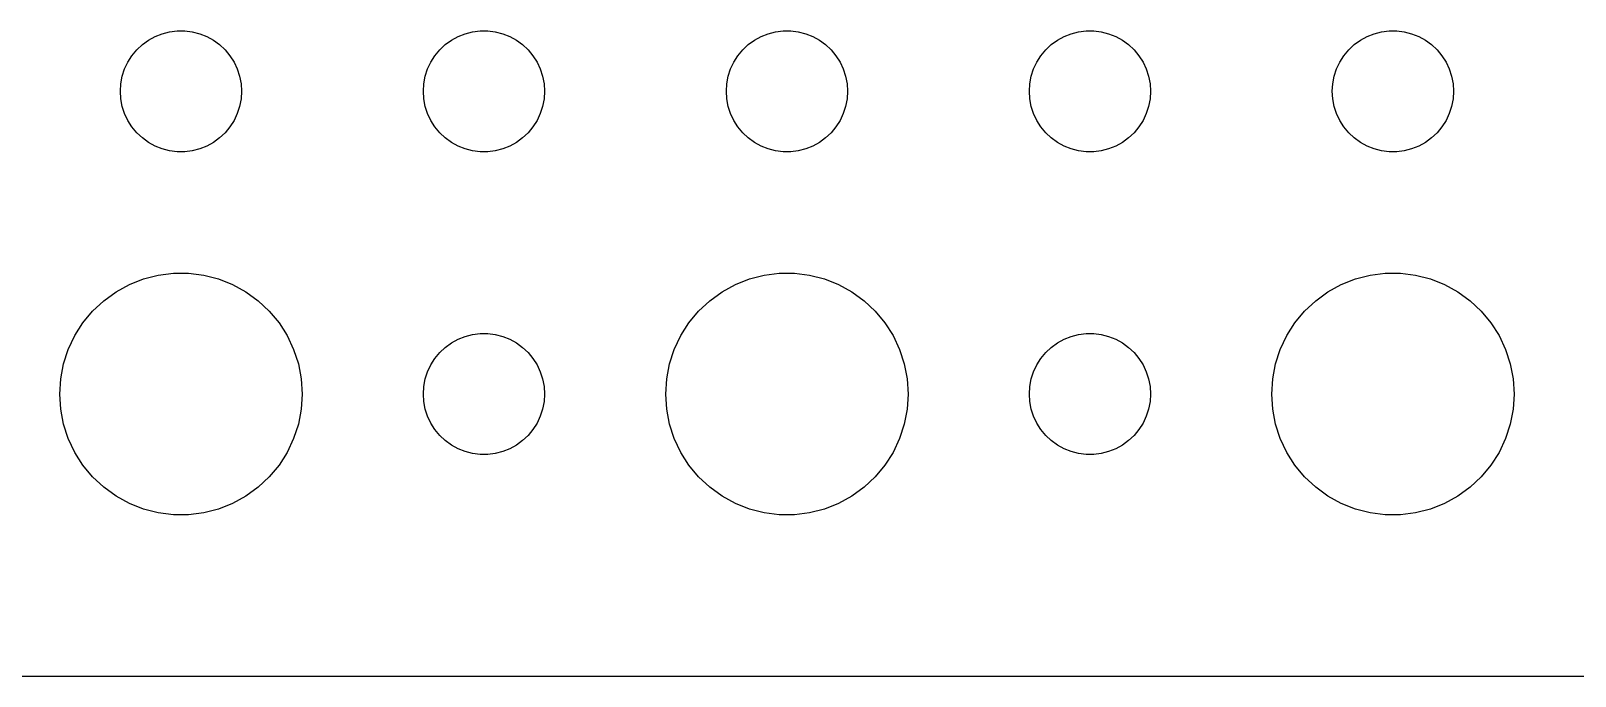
# Model space of a CAD drawing. Header units: metres. Extents: x -74 to 74, y -44 to 44.
# Drawn here: x -41.22 to -2.99, y -44.49 to -28.5 of the extents above; entities that cross this region are included whole.
import ezdxf

# ---------------------------------------------------------------- set-up
doc = ezdxf.new("R2010")
doc.units = ezdxf.units.M

msp = doc.modelspace()

# ---------------------------------------------------------------- linework, layer by layer
for p, q in [((-38.3037, -28.7335), (-38.1387, -28.6427)), ((-38.1387, -28.6427), (-37.9635, -28.5734)), ((-37.9635, -28.5734), (-37.7811, -28.5266)), ((-37.7811, -28.5266), (-37.5942, -28.503)), ((-37.5942, -28.503), (-37.4058, -28.503)), ((-37.4058, -28.503), (-37.2189, -28.5266)), ((-37.2189, -28.5266), (-37.0365, -28.5734)), ((-37.0365, -28.5734), (-36.8613, -28.6427)), ((-36.8613, -28.6427), (-36.6963, -28.7335)), ((-30.8037, -28.7335), (-30.6387, -28.6427)), ((-30.6387, -28.6427), (-30.4635, -28.5734)), ((-30.4635, -28.5734), (-30.2811, -28.5266)), ((-30.2811, -28.5266), (-30.0942, -28.503)), ((-30.0942, -28.503), (-29.9058, -28.503)), ((-29.9058, -28.503), (-29.7189, -28.5266)), ((-29.7189, -28.5266), (-29.5365, -28.5734)), ((-29.5365, -28.5734), (-29.3613, -28.6427)), ((-29.3613, -28.6427), (-29.1963, -28.7335)), ((-23.3037, -28.7335), (-23.1387, -28.6427)), ((-23.1387, -28.6427), (-22.9635, -28.5734)), ((-22.9635, -28.5734), (-22.7811, -28.5266)), ((-22.7811, -28.5266), (-22.5942, -28.503)), ((-22.5942, -28.503), (-22.4058, -28.503)), ((-22.4058, -28.503), (-22.2189, -28.5266)), ((-22.2189, -28.5266), (-22.0365, -28.5734)), ((-22.0365, -28.5734), (-21.8613, -28.6427)), ((-21.8613, -28.6427), (-21.6963, -28.7335)), ((-15.8037, -28.7335), (-15.6387, -28.6427)), ((-15.6387, -28.6427), (-15.4635, -28.5734)), ((-15.4635, -28.5734), (-15.2811, -28.5266)), ((-15.2811, -28.5266), (-15.0942, -28.503)), ((-15.0942, -28.503), (-14.9058, -28.503)), ((-14.9058, -28.503), (-14.7189, -28.5266)), ((-14.7189, -28.5266), (-14.5365, -28.5734)), ((-14.5365, -28.5734), (-14.3613, -28.6427)), ((-14.3613, -28.6427), (-14.1963, -28.7335)), ((-8.30373, -28.7335), (-8.13866, -28.6427)), ((-8.13866, -28.6427), (-7.96352, -28.5734)), ((-7.96352, -28.5734), (-7.78107, -28.5266)), ((-7.78107, -28.5266), (-7.59418, -28.503)), ((-7.59418, -28.503), (-7.40581, -28.503)), ((-7.40581, -28.503), (-7.21892, -28.5266)), ((-7.21892, -28.5266), (-7.03647, -28.5734)), ((-7.03647, -28.5734), (-6.86133, -28.6427)), ((-6.86133, -28.6427), (-6.69626, -28.7335)), ((-38.7135, -29.1183), (-38.5934, -28.9732)), ((-38.5934, -28.9732), (-38.4561, -28.8442)), ((-38.4561, -28.8442), (-38.3037, -28.7335)), ((-36.6963, -28.7335), (-36.5439, -28.8442)), ((-36.5439, -28.8442), (-36.4065, -28.9732)), ((-36.4065, -28.9732), (-36.2865, -29.1183)), ((-31.2135, -29.1183), (-31.0934, -28.9732)), ((-31.0934, -28.9732), (-30.9561, -28.8442)), ((-30.9561, -28.8442), (-30.8037, -28.7335)), ((-29.1963, -28.7335), (-29.0439, -28.8442)), ((-29.0439, -28.8442), (-28.9065, -28.9732)), ((-28.9065, -28.9732), (-28.7865, -29.1183)), ((-23.7135, -29.1183), (-23.5934, -28.9732)), ((-23.5934, -28.9732), (-23.4561, -28.8442)), ((-23.4561, -28.8442), (-23.3037, -28.7335)), ((-21.6963, -28.7335), (-21.5439, -28.8442)), ((-21.5439, -28.8442), (-21.4065, -28.9732)), ((-21.4065, -28.9732), (-21.2865, -29.1183)), ((-16.2135, -29.1183), (-16.0934, -28.9732)), ((-16.0934, -28.9732), (-15.9561, -28.8442)), ((-15.9561, -28.8442), (-15.8037, -28.7335)), ((-14.1963, -28.7335), (-14.0439, -28.8442)), ((-14.0439, -28.8442), (-13.9065, -28.9732)), ((-13.9065, -28.9732), (-13.7865, -29.1183)), ((-8.71352, -29.1183), (-8.59344, -28.9732)), ((-8.59344, -28.9732), (-8.45613, -28.8442)), ((-8.45613, -28.8442), (-8.30373, -28.7335)), ((-6.69626, -28.7335), (-6.54385, -28.8442)), ((-6.54385, -28.8442), (-6.40654, -28.9732)), ((-6.40654, -28.9732), (-6.28647, -29.1183)), ((-38.8947, -29.4478), (-38.8145, -29.2774)), ((-38.8145, -29.2774), (-38.7135, -29.1183)), ((-36.2865, -29.1183), (-36.1855, -29.2774)), ((-36.1855, -29.2774), (-36.1053, -29.4478)), ((-31.3947, -29.4478), (-31.3145, -29.2774)), ((-31.3145, -29.2774), (-31.2135, -29.1183)), ((-28.7865, -29.1183), (-28.6855, -29.2774)), ((-28.6855, -29.2774), (-28.6053, -29.4478)), ((-23.8947, -29.4478), (-23.8145, -29.2774)), ((-23.8145, -29.2774), (-23.7135, -29.1183)), ((-21.2865, -29.1183), (-21.1855, -29.2774)), ((-21.1855, -29.2774), (-21.1053, -29.4478)), ((-16.3947, -29.4478), (-16.3145, -29.2774)), ((-16.3145, -29.2774), (-16.2135, -29.1183)), ((-13.7865, -29.1183), (-13.6855, -29.2774)), ((-13.6855, -29.2774), (-13.6053, -29.4478)), ((-8.89465, -29.4478), (-8.81445, -29.2774)), ((-8.81445, -29.2774), (-8.71352, -29.1183)), ((-6.28647, -29.1183), (-6.18553, -29.2774)), ((-6.18553, -29.2774), (-6.10533, -29.4478)), ((-39, -30), (-38.9882, -29.812)), ((-38.9882, -29.812), (-38.9529, -29.627)), ((-38.9529, -29.627), (-38.8947, -29.4478)), ((-36.1053, -29.4478), (-36.0471, -29.627)), ((-36.0471, -29.627), (-36.0118, -29.812)), ((-36.0118, -29.812), (-36, -30)), ((-31.5, -30), (-31.4882, -29.812)), ((-31.4882, -29.812), (-31.4529, -29.627)), ((-31.4529, -29.627), (-31.3947, -29.4478)), ((-28.6053, -29.4478), (-28.5471, -29.627)), ((-28.5471, -29.627), (-28.5118, -29.812)), ((-28.5118, -29.812), (-28.5, -30)), ((-24, -30), (-23.9882, -29.812)), ((-23.9882, -29.812), (-23.9529, -29.627)), ((-23.9529, -29.627), (-23.8947, -29.4478)), ((-21.1053, -29.4478), (-21.0471, -29.627)), ((-21.0471, -29.627), (-21.0118, -29.812)), ((-21.0118, -29.812), (-21, -30)), ((-16.5, -30), (-16.4882, -29.812)), ((-16.4882, -29.812), (-16.4529, -29.627)), ((-16.4529, -29.627), (-16.3947, -29.4478)), ((-13.6053, -29.4478), (-13.5471, -29.627)), ((-13.5471, -29.627), (-13.5118, -29.812)), ((-13.5118, -29.812), (-13.5, -30)), ((-9, -30), (-8.98816, -29.812)), ((-8.98816, -29.812), (-8.95287, -29.627)), ((-8.95287, -29.627), (-8.89465, -29.4478)), ((-6.10533, -29.4478), (-6.04712, -29.627)), ((-6.04712, -29.627), (-6.01183, -29.812)), ((-6.01183, -29.812), (-6, -30)), ((-38.9882, -30.188), (-39, -30)), ((-38.9529, -30.373), (-38.9882, -30.188)), ((-36.0118, -30.188), (-36.0471, -30.373)), ((-36, -30), (-36.0118, -30.188)), ((-31.4882, -30.188), (-31.5, -30)), ((-31.4529, -30.373), (-31.4882, -30.188)), ((-28.5118, -30.188), (-28.5471, -30.373)), ((-28.5, -30), (-28.5118, -30.188)), ((-23.9882, -30.188), (-24, -30)), ((-23.9529, -30.373), (-23.9882, -30.188)), ((-21.0118, -30.188), (-21.0471, -30.373)), ((-21, -30), (-21.0118, -30.188)), ((-16.4882, -30.188), (-16.5, -30)), ((-16.4529, -30.373), (-16.4882, -30.188)), ((-13.5118, -30.188), (-13.5471, -30.373)), ((-13.5, -30), (-13.5118, -30.188)), ((-8.98816, -30.188), (-9, -30)), ((-8.95287, -30.373), (-8.98816, -30.188)), ((-6.01183, -30.188), (-6.04712, -30.373)), ((-6, -30), (-6.01183, -30.188)), ((-38.8947, -30.5522), (-38.9529, -30.373)), ((-38.8145, -30.7226), (-38.8947, -30.5522)), ((-36.1053, -30.5522), (-36.1855, -30.7226)), ((-36.0471, -30.373), (-36.1053, -30.5522)), ((-31.3947, -30.5522), (-31.4529, -30.373)), ((-31.3145, -30.7226), (-31.3947, -30.5522)), ((-28.6053, -30.5522), (-28.6855, -30.7226)), ((-28.5471, -30.373), (-28.6053, -30.5522)), ((-23.8947, -30.5522), (-23.9529, -30.373)), ((-23.8145, -30.7226), (-23.8947, -30.5522)), ((-21.1053, -30.5522), (-21.1855, -30.7226)), ((-21.0471, -30.373), (-21.1053, -30.5522)), ((-16.3947, -30.5522), (-16.4529, -30.373)), ((-16.3145, -30.7226), (-16.3947, -30.5522)), ((-13.6053, -30.5522), (-13.6855, -30.7226)), ((-13.5471, -30.373), (-13.6053, -30.5522)), ((-8.89465, -30.5522), (-8.95287, -30.373)), ((-8.81445, -30.7226), (-8.89465, -30.5522)), ((-6.10533, -30.5522), (-6.18553, -30.7226)), ((-6.04712, -30.373), (-6.10533, -30.5522)), ((-38.7135, -30.8817), (-38.8145, -30.7226)), ((-38.5934, -31.0268), (-38.7135, -30.8817)), ((-36.2865, -30.8817), (-36.4065, -31.0268)), ((-36.1855, -30.7226), (-36.2865, -30.8817)), ((-31.2135, -30.8817), (-31.3145, -30.7226)), ((-31.0934, -31.0268), (-31.2135, -30.8817)), ((-28.7865, -30.8817), (-28.9065, -31.0268)), ((-28.6855, -30.7226), (-28.7865, -30.8817)), ((-23.7135, -30.8817), (-23.8145, -30.7226)), ((-23.5934, -31.0268), (-23.7135, -30.8817)), ((-21.2865, -30.8817), (-21.4065, -31.0268)), ((-21.1855, -30.7226), (-21.2865, -30.8817)), ((-16.2135, -30.8817), (-16.3145, -30.7226)), ((-16.0934, -31.0268), (-16.2135, -30.8817)), ((-13.7865, -30.8817), (-13.9065, -31.0268)), ((-13.6855, -30.7226), (-13.7865, -30.8817)), ((-8.71352, -30.8817), (-8.81445, -30.7226)), ((-8.59344, -31.0268), (-8.71352, -30.8817)), ((-6.28647, -30.8817), (-6.40654, -31.0268)), ((-6.18553, -30.7226), (-6.28647, -30.8817)), ((-38.4561, -31.1558), (-38.5934, -31.0268)), ((-38.3037, -31.2665), (-38.4561, -31.1558)), ((-38.1387, -31.3572), (-38.3037, -31.2665)), ((-36.6963, -31.2665), (-36.8613, -31.3572)), ((-36.5439, -31.1558), (-36.6963, -31.2665)), ((-36.4065, -31.0268), (-36.5439, -31.1558)), ((-30.9561, -31.1558), (-31.0934, -31.0268)), ((-30.8037, -31.2665), (-30.9561, -31.1558)), ((-30.6387, -31.3572), (-30.8037, -31.2665)), ((-29.1963, -31.2665), (-29.3613, -31.3572)), ((-29.0439, -31.1558), (-29.1963, -31.2665)), ((-28.9065, -31.0268), (-29.0439, -31.1558)), ((-23.4561, -31.1558), (-23.5934, -31.0268)), ((-23.3037, -31.2665), (-23.4561, -31.1558)), ((-23.1387, -31.3572), (-23.3037, -31.2665)), ((-21.6963, -31.2665), (-21.8613, -31.3572)), ((-21.5439, -31.1558), (-21.6963, -31.2665)), ((-21.4065, -31.0268), (-21.5439, -31.1558)), ((-15.9561, -31.1558), (-16.0934, -31.0268)), ((-15.8037, -31.2665), (-15.9561, -31.1558)), ((-15.6387, -31.3572), (-15.8037, -31.2665)), ((-14.1963, -31.2665), (-14.3613, -31.3572)), ((-14.0439, -31.1558), (-14.1963, -31.2665)), ((-13.9065, -31.0268), (-14.0439, -31.1558)), ((-8.45613, -31.1558), (-8.59344, -31.0268)), ((-8.30373, -31.2665), (-8.45613, -31.1558)), ((-8.13866, -31.3572), (-8.30373, -31.2665)), ((-6.69626, -31.2665), (-6.86133, -31.3572)), ((-6.54385, -31.1558), (-6.69626, -31.2665)), ((-6.40654, -31.0268), (-6.54385, -31.1558)), ((-37.9635, -31.4266), (-38.1387, -31.3572)), ((-37.7811, -31.4734), (-37.9635, -31.4266)), ((-37.5942, -31.497), (-37.7811, -31.4734)), ((-37.4058, -31.497), (-37.5942, -31.497)), ((-37.2189, -31.4734), (-37.4058, -31.497)), ((-37.0365, -31.4266), (-37.2189, -31.4734)), ((-36.8613, -31.3572), (-37.0365, -31.4266)), ((-30.4635, -31.4266), (-30.6387, -31.3572)), ((-30.2811, -31.4734), (-30.4635, -31.4266)), ((-30.0942, -31.497), (-30.2811, -31.4734)), ((-29.9058, -31.497), (-30.0942, -31.497)), ((-29.7189, -31.4734), (-29.9058, -31.497)), ((-29.5365, -31.4266), (-29.7189, -31.4734)), ((-29.3613, -31.3572), (-29.5365, -31.4266)), ((-22.9635, -31.4266), (-23.1387, -31.3572)), ((-22.7811, -31.4734), (-22.9635, -31.4266)), ((-22.5942, -31.497), (-22.7811, -31.4734)), ((-22.4058, -31.497), (-22.5942, -31.497)), ((-22.2189, -31.4734), (-22.4058, -31.497)), ((-22.0365, -31.4266), (-22.2189, -31.4734)), ((-21.8613, -31.3572), (-22.0365, -31.4266)), ((-15.4635, -31.4266), (-15.6387, -31.3572)), ((-15.2811, -31.4734), (-15.4635, -31.4266)), ((-15.0942, -31.497), (-15.2811, -31.4734)), ((-14.9058, -31.497), (-15.0942, -31.497)), ((-14.7189, -31.4734), (-14.9058, -31.497)), ((-14.5365, -31.4266), (-14.7189, -31.4734)), ((-14.3613, -31.3572), (-14.5365, -31.4266)), ((-7.96352, -31.4266), (-8.13866, -31.3572)), ((-7.78107, -31.4734), (-7.96352, -31.4266)), ((-7.59418, -31.497), (-7.78107, -31.4734)), ((-7.40581, -31.497), (-7.59418, -31.497)), ((-7.21892, -31.4734), (-7.40581, -31.497)), ((-7.03647, -31.4266), (-7.21892, -31.4734)), ((-6.86133, -31.3572), (-7.03647, -31.4266)), ((-38.7773, -34.7855), (-38.427, -34.6468)), ((-38.427, -34.6468), (-38.0621, -34.5531)), ((-38.0621, -34.5531), (-37.6884, -34.5059)), ((-37.6884, -34.5059), (-37.3116, -34.5059)), ((-37.3116, -34.5059), (-36.9379, -34.5531)), ((-36.9379, -34.5531), (-36.5729, -34.6468)), ((-36.5729, -34.6468), (-36.2227, -34.7855)), ((-23.7773, -34.7855), (-23.427, -34.6468)), ((-23.427, -34.6468), (-23.0621, -34.5531)), ((-23.0621, -34.5531), (-22.6884, -34.5059)), ((-22.6884, -34.5059), (-22.3116, -34.5059)), ((-22.3116, -34.5059), (-21.9379, -34.5531)), ((-21.9379, -34.5531), (-21.5729, -34.6468)), ((-21.5729, -34.6468), (-21.2227, -34.7855)), ((-8.77733, -34.7855), (-8.42705, -34.6468)), ((-8.42705, -34.6468), (-8.06213, -34.5531)), ((-8.06213, -34.5531), (-7.68837, -34.5059)), ((-7.68837, -34.5059), (-7.31161, -34.5059)), ((-7.31161, -34.5059), (-6.93785, -34.5531)), ((-6.93785, -34.5531), (-6.57294, -34.6468)), ((-6.57294, -34.6468), (-6.22266, -34.7855)), ((-39.4123, -35.1885), (-39.1075, -34.967)), ((-39.1075, -34.967), (-38.7773, -34.7855)), ((-36.2227, -34.7855), (-35.8925, -34.967)), ((-35.8925, -34.967), (-35.5877, -35.1885)), ((-24.4123, -35.1885), (-24.1075, -34.967)), ((-24.1075, -34.967), (-23.7773, -34.7855)), ((-21.2227, -34.7855), (-20.8925, -34.967)), ((-20.8925, -34.967), (-20.5877, -35.1885)), ((-9.41226, -35.1885), (-9.10747, -34.967)), ((-9.10747, -34.967), (-8.77733, -34.7855)), ((-6.22266, -34.7855), (-5.89252, -34.967)), ((-5.89252, -34.967), (-5.58772, -35.1885)), ((-39.927, -35.7366), (-39.6869, -35.4464)), ((-39.6869, -35.4464), (-39.4123, -35.1885)), ((-35.5877, -35.1885), (-35.3131, -35.4464)), ((-35.3131, -35.4464), (-35.0729, -35.7366)), ((-24.927, -35.7366), (-24.6869, -35.4464)), ((-24.6869, -35.4464), (-24.4123, -35.1885)), ((-20.5877, -35.1885), (-20.3131, -35.4464)), ((-20.3131, -35.4464), (-20.0729, -35.7366)), ((-9.92705, -35.7366), (-9.6869, -35.4464)), ((-9.6869, -35.4464), (-9.41226, -35.1885)), ((-5.58772, -35.1885), (-5.31308, -35.4464)), ((-5.31308, -35.4464), (-5.07294, -35.7366)), ((-40.1289, -36.0547), (-39.927, -35.7366)), ((-35.0729, -35.7366), (-34.8711, -36.0547)), ((-25.1289, -36.0547), (-24.927, -35.7366)), ((-20.0729, -35.7366), (-19.8711, -36.0547)), ((-10.1289, -36.0547), (-9.92705, -35.7366)), ((-5.07294, -35.7366), (-4.87108, -36.0547)), ((-40.2893, -36.3956), (-40.1289, -36.0547)), ((-34.8711, -36.0547), (-34.7107, -36.3956)), ((-30.9561, -36.3442), (-30.8037, -36.2335)), ((-30.8037, -36.2335), (-30.6387, -36.1428)), ((-30.6387, -36.1428), (-30.4635, -36.0734)), ((-30.4635, -36.0734), (-30.2811, -36.0266)), ((-30.2811, -36.0266), (-30.0942, -36.003)), ((-30.0942, -36.003), (-29.9058, -36.003)), ((-29.9058, -36.003), (-29.7189, -36.0266)), ((-29.7189, -36.0266), (-29.5365, -36.0734)), ((-29.5365, -36.0734), (-29.3613, -36.1428)), ((-29.3613, -36.1428), (-29.1963, -36.2335)), ((-29.1963, -36.2335), (-29.0439, -36.3442)), ((-25.2893, -36.3956), (-25.1289, -36.0547)), ((-19.8711, -36.0547), (-19.7107, -36.3956)), ((-15.9561, -36.3442), (-15.8037, -36.2335)), ((-15.8037, -36.2335), (-15.6387, -36.1428)), ((-15.6387, -36.1428), (-15.4635, -36.0734)), ((-15.4635, -36.0734), (-15.2811, -36.0266)), ((-15.2811, -36.0266), (-15.0942, -36.003)), ((-15.0942, -36.003), (-14.9058, -36.003)), ((-14.9058, -36.003), (-14.7189, -36.0266)), ((-14.7189, -36.0266), (-14.5365, -36.0734)), ((-14.5365, -36.0734), (-14.3613, -36.1428)), ((-14.3613, -36.1428), (-14.1963, -36.2335)), ((-14.1963, -36.2335), (-14.0439, -36.3442)), ((-10.2893, -36.3956), (-10.1289, -36.0547)), ((-4.87108, -36.0547), (-4.71066, -36.3956)), ((-40.4057, -36.7539), (-40.2893, -36.3956)), ((-34.7107, -36.3956), (-34.5942, -36.7539)), ((-31.3145, -36.7774), (-31.2135, -36.6183)), ((-31.2135, -36.6183), (-31.0934, -36.4732)), ((-31.0934, -36.4732), (-30.9561, -36.3442)), ((-29.0439, -36.3442), (-28.9065, -36.4732)), ((-28.9065, -36.4732), (-28.7865, -36.6183)), ((-28.7865, -36.6183), (-28.6855, -36.7774)), ((-25.4057, -36.7539), (-25.2893, -36.3956)), ((-19.7107, -36.3956), (-19.5942, -36.7539)), ((-16.3145, -36.7774), (-16.2135, -36.6183)), ((-16.2135, -36.6183), (-16.0934, -36.4732)), ((-16.0934, -36.4732), (-15.9561, -36.3442)), ((-14.0439, -36.3442), (-13.9065, -36.4732)), ((-13.9065, -36.4732), (-13.7865, -36.6183)), ((-13.7865, -36.6183), (-13.6855, -36.7774)), ((-10.4057, -36.7539), (-10.2893, -36.3956)), ((-4.71066, -36.3956), (-4.59424, -36.7539)), ((-40.4763, -37.124), (-40.4057, -36.7539)), ((-34.5942, -36.7539), (-34.5237, -37.124)), ((-31.4529, -37.127), (-31.3947, -36.9478)), ((-31.3947, -36.9478), (-31.3145, -36.7774)), ((-28.6855, -36.7774), (-28.6053, -36.9478)), ((-28.6053, -36.9478), (-28.5471, -37.127)), ((-25.4763, -37.124), (-25.4057, -36.7539)), ((-19.5942, -36.7539), (-19.5237, -37.124)), ((-16.4529, -37.127), (-16.3947, -36.9478)), ((-16.3947, -36.9478), (-16.3145, -36.7774)), ((-13.6855, -36.7774), (-13.6053, -36.9478)), ((-13.6053, -36.9478), (-13.5471, -37.127)), ((-10.4763, -37.124), (-10.4057, -36.7539)), ((-4.59424, -36.7539), (-4.52365, -37.124)), ((-40.5, -37.5), (-40.4763, -37.124)), ((-34.5237, -37.124), (-34.5, -37.5)), ((-31.5, -37.5), (-31.4882, -37.312)), ((-31.4882, -37.312), (-31.4529, -37.127)), ((-28.5471, -37.127), (-28.5118, -37.312)), ((-28.5118, -37.312), (-28.5, -37.5)), ((-25.5, -37.5), (-25.4763, -37.124)), ((-19.5237, -37.124), (-19.5, -37.5)), ((-16.5, -37.5), (-16.4882, -37.312)), ((-16.4882, -37.312), (-16.4529, -37.127)), ((-13.5471, -37.127), (-13.5118, -37.312)), ((-13.5118, -37.312), (-13.5, -37.5)), ((-10.5, -37.5), (-10.4763, -37.124)), ((-4.52365, -37.124), (-4.5, -37.5)), ((-40.4763, -37.876), (-40.5, -37.5)), ((-34.5, -37.5), (-34.5237, -37.876)), ((-31.4882, -37.688), (-31.5, -37.5)), ((-31.4529, -37.873), (-31.4882, -37.688)), ((-28.5118, -37.688), (-28.5471, -37.873)), ((-28.5, -37.5), (-28.5118, -37.688)), ((-25.4763, -37.876), (-25.5, -37.5)), ((-19.5, -37.5), (-19.5237, -37.876)), ((-16.4882, -37.688), (-16.5, -37.5)), ((-16.4529, -37.873), (-16.4882, -37.688)), ((-13.5118, -37.688), (-13.5471, -37.873)), ((-13.5, -37.5), (-13.5118, -37.688)), ((-10.4763, -37.876), (-10.5, -37.5)), ((-4.5, -37.5), (-4.52365, -37.876)), ((-40.4057, -38.2461), (-40.4763, -37.876)), ((-34.5237, -37.876), (-34.5942, -38.2461)), ((-31.3947, -38.0522), (-31.4529, -37.873)), ((-31.3145, -38.2226), (-31.3947, -38.0522)), ((-31.2135, -38.3817), (-31.3145, -38.2226)), ((-28.6855, -38.2226), (-28.7865, -38.3817)), ((-28.6053, -38.0522), (-28.6855, -38.2226)), ((-28.5471, -37.873), (-28.6053, -38.0522)), ((-25.4057, -38.2461), (-25.4763, -37.876)), ((-19.5237, -37.876), (-19.5942, -38.2461)), ((-16.3947, -38.0522), (-16.4529, -37.873)), ((-16.3145, -38.2226), (-16.3947, -38.0522)), ((-16.2135, -38.3817), (-16.3145, -38.2226)), ((-13.6855, -38.2226), (-13.7865, -38.3817)), ((-13.6053, -38.0522), (-13.6855, -38.2226)), ((-13.5471, -37.873), (-13.6053, -38.0522)), ((-10.4057, -38.2461), (-10.4763, -37.876)), ((-4.52365, -37.876), (-4.59424, -38.2461)), ((-40.2893, -38.6044), (-40.4057, -38.2461)), ((-40.1289, -38.9453), (-40.2893, -38.6044)), ((-34.7107, -38.6044), (-34.8711, -38.9453)), ((-34.5942, -38.2461), (-34.7107, -38.6044)), ((-31.0934, -38.5268), (-31.2135, -38.3817)), ((-30.9561, -38.6558), (-31.0934, -38.5268)), ((-28.9065, -38.5268), (-29.0439, -38.6558)), ((-28.7865, -38.3817), (-28.9065, -38.5268)), ((-25.2893, -38.6044), (-25.4057, -38.2461)), ((-25.1289, -38.9453), (-25.2893, -38.6044)), ((-19.7107, -38.6044), (-19.8711, -38.9453)), ((-19.5942, -38.2461), (-19.7107, -38.6044)), ((-16.0934, -38.5268), (-16.2135, -38.3817)), ((-15.9561, -38.6558), (-16.0934, -38.5268)), ((-13.9065, -38.5268), (-14.0439, -38.6558)), ((-13.7865, -38.3817), (-13.9065, -38.5268)), ((-10.2893, -38.6044), (-10.4057, -38.2461)), ((-10.1289, -38.9453), (-10.2893, -38.6044)), ((-4.71066, -38.6044), (-4.87108, -38.9453)), ((-4.59424, -38.2461), (-4.71066, -38.6044)), ((-39.927, -39.2634), (-40.1289, -38.9453)), ((-34.8711, -38.9453), (-35.0729, -39.2634)), ((-30.8037, -38.7665), (-30.9561, -38.6558)), ((-30.6387, -38.8572), (-30.8037, -38.7665)), ((-30.4635, -38.9266), (-30.6387, -38.8572)), ((-30.2811, -38.9734), (-30.4635, -38.9266)), ((-30.0942, -38.997), (-30.2811, -38.9734)), ((-29.7189, -38.9734), (-29.9058, -38.997)), ((-29.5365, -38.9266), (-29.7189, -38.9734)), ((-29.3613, -38.8572), (-29.5365, -38.9266)), ((-29.1963, -38.7665), (-29.3613, -38.8572)), ((-29.0439, -38.6558), (-29.1963, -38.7665)), ((-24.927, -39.2634), (-25.1289, -38.9453)), ((-19.8711, -38.9453), (-20.0729, -39.2634)), ((-15.8037, -38.7665), (-15.9561, -38.6558)), ((-15.6387, -38.8572), (-15.8037, -38.7665)), ((-15.4635, -38.9266), (-15.6387, -38.8572)), ((-15.2811, -38.9734), (-15.4635, -38.9266)), ((-15.0942, -38.997), (-15.2811, -38.9734)), ((-14.7189, -38.9734), (-14.9058, -38.997)), ((-14.5365, -38.9266), (-14.7189, -38.9734)), ((-14.3613, -38.8572), (-14.5365, -38.9266)), ((-14.1963, -38.7665), (-14.3613, -38.8572)), ((-14.0439, -38.6558), (-14.1963, -38.7665)), ((-9.92705, -39.2634), (-10.1289, -38.9453)), ((-4.87108, -38.9453), (-5.07294, -39.2634)), ((-39.6869, -39.5536), (-39.927, -39.2634)), ((-35.0729, -39.2634), (-35.3131, -39.5536)), ((-29.9058, -38.997), (-30.0942, -38.997)), ((-24.6869, -39.5536), (-24.927, -39.2634)), ((-20.0729, -39.2634), (-20.3131, -39.5536)), ((-14.9058, -38.997), (-15.0942, -38.997)), ((-9.6869, -39.5536), (-9.92705, -39.2634)), ((-5.07294, -39.2634), (-5.31308, -39.5536)), ((-39.4123, -39.8115), (-39.6869, -39.5536)), ((-35.3131, -39.5536), (-35.5877, -39.8115)), ((-24.4123, -39.8115), (-24.6869, -39.5536)), ((-20.3131, -39.5536), (-20.5877, -39.8115)), ((-9.41226, -39.8115), (-9.6869, -39.5536)), ((-5.31308, -39.5536), (-5.58772, -39.8115)), ((-39.1075, -40.033), (-39.4123, -39.8115)), ((-38.7773, -40.2145), (-39.1075, -40.033)), ((-35.8925, -40.033), (-36.2227, -40.2145)), ((-35.5877, -39.8115), (-35.8925, -40.033)), ((-24.1075, -40.033), (-24.4123, -39.8115)), ((-23.7773, -40.2145), (-24.1075, -40.033)), ((-20.8925, -40.033), (-21.2227, -40.2145)), ((-20.5877, -39.8115), (-20.8925, -40.033)), ((-9.10747, -40.033), (-9.41226, -39.8115)), ((-8.77733, -40.2145), (-9.10747, -40.033)), ((-5.89252, -40.033), (-6.22266, -40.2145)), ((-5.58772, -39.8115), (-5.89252, -40.033)), ((-38.427, -40.3532), (-38.7773, -40.2145)), ((-38.0621, -40.4469), (-38.427, -40.3532)), ((-37.6884, -40.4941), (-38.0621, -40.4469)), ((-37.3116, -40.4941), (-37.6884, -40.4941)), ((-36.9379, -40.4469), (-37.3116, -40.4941)), ((-36.5729, -40.3532), (-36.9379, -40.4469)), ((-36.2227, -40.2145), (-36.5729, -40.3532)), ((-23.427, -40.3532), (-23.7773, -40.2145)), ((-23.0621, -40.4469), (-23.427, -40.3532)), ((-22.6884, -40.4941), (-23.0621, -40.4469)), ((-22.3116, -40.4941), (-22.6884, -40.4941)), ((-21.9379, -40.4469), (-22.3116, -40.4941)), ((-21.5729, -40.3532), (-21.9379, -40.4469)), ((-21.2227, -40.2145), (-21.5729, -40.3532)), ((-8.42705, -40.3532), (-8.77733, -40.2145)), ((-8.06213, -40.4469), (-8.42705, -40.3532)), ((-7.68837, -40.4941), (-8.06213, -40.4469)), ((-7.31161, -40.4941), (-7.68837, -40.4941)), ((-6.93785, -40.4469), (-7.31161, -40.4941)), ((-6.57294, -40.3532), (-6.93785, -40.4469)), ((-6.22266, -40.2145), (-6.57294, -40.3532)), ((-69.8139, -44.4901), (69.8139, -44.4901))]:
    msp.add_line(p, q)

doc.saveas('drawing.dxf')
